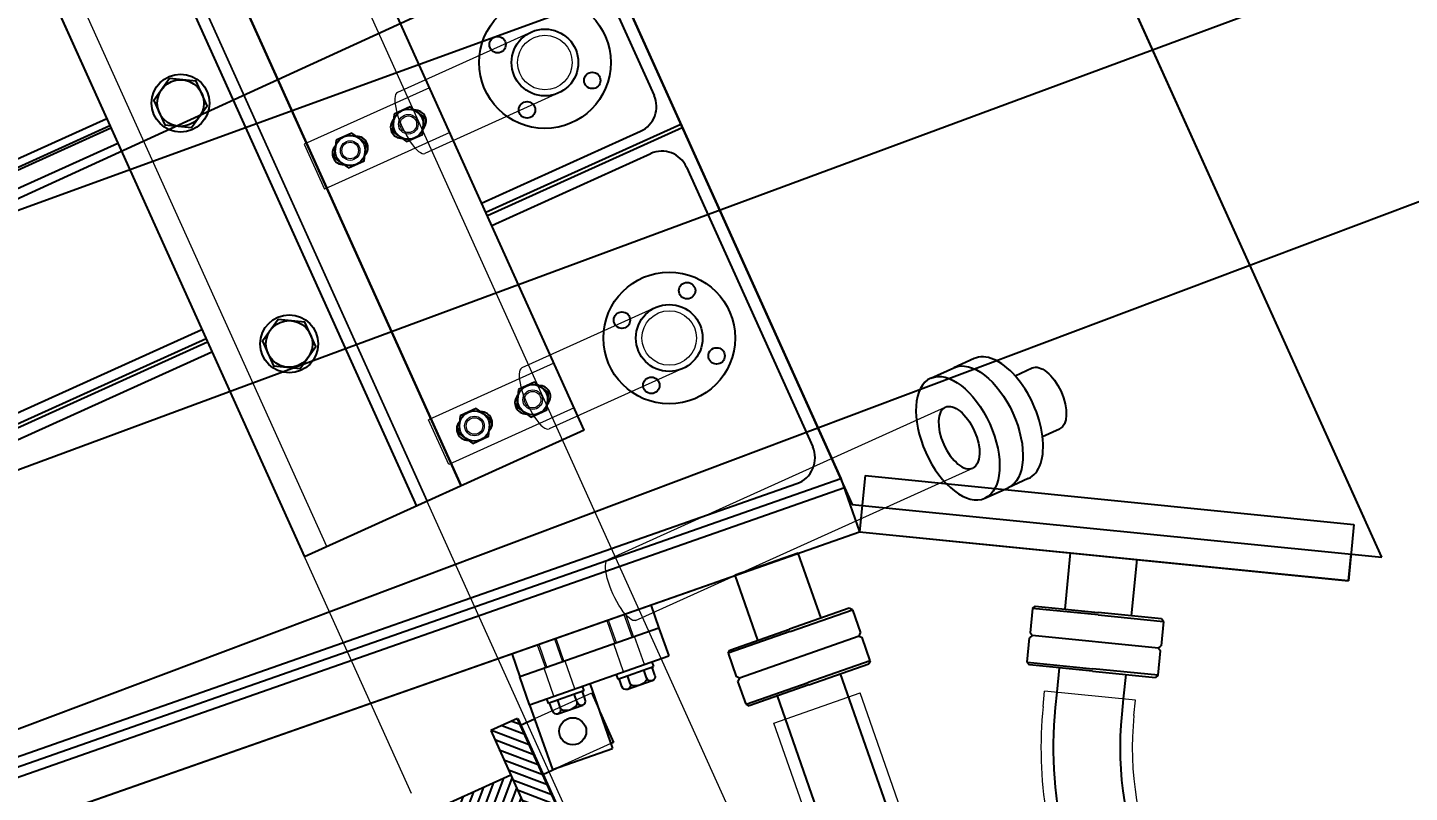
# Model space of a CAD drawing. Header units: millimetres. Extents: x -4562 to 17216, y -5211 to 6025.
# Drawn here: x 6396 to 6959, y 904 to 1215 of the extents above; entities that cross this region are included whole.
import ezdxf
from ezdxf.lldxf.tags import DXFTag

# ---------------------------------------------------------------- set-up
doc = ezdxf.new("R2010")
doc.units = ezdxf.units.MM
for name, color, linetype in [('2', 2, 'HIDDEN'), ('3', 3, 'DASHED'), ('cl', 2, 'CENTER'), ('D', 6, 'HIDDEN'), ('DIM', 2, 'Continuous'), ('LAYER7', 7, 'Continuous'), ('pl', 6, 'PHANTOM'), ('도면층7', 7, 'Continuous')]:
    doc.layers.add(name, color=color, linetype=linetype)
doc.layers.add('Visible Edges(ISO)', color=7, linetype='Continuous', lineweight=35)
doc.styles.add('s', font='romans.shx', dxfattribs={"width": 0.75, "oblique": 10, "bigfont": 'whgtxt.shx'})
doc.styles.get("Standard").update_dxf_attribs({"font": 'txt.shx', "bigfont": 'whgtxt.shx'})
tags = doc.linetypes.add('CENTER', pattern=[50.8, 31.75, -6.35, 6.35, -6.35]).pattern_tags.tags
tags[10:11] = [DXFTag(74, 4), DXFTag(75, 0), DXFTag(340, '0'), DXFTag(46, 1.0), DXFTag(50, 0.0), DXFTag(44, 0.0), DXFTag(45, 0.0)]
tags[8:9] = [DXFTag(74, 4), DXFTag(75, 0), DXFTag(340, '0'), DXFTag(46, 1.0), DXFTag(50, 0.0), DXFTag(44, 0.0), DXFTag(45, 0.0)]
tags[6:7] = [DXFTag(74, 4), DXFTag(75, 0), DXFTag(340, '0'), DXFTag(46, 1.0), DXFTag(50, 0.0), DXFTag(44, 0.0), DXFTag(45, 0.0)]
tags[4:5] = [DXFTag(74, 4), DXFTag(75, 0), DXFTag(340, '0'), DXFTag(46, 1.0), DXFTag(50, 0.0), DXFTag(44, 0.0), DXFTag(45, 0.0)]
tags = doc.linetypes.add('DASHED', pattern=[0.75, 0.5, -0.25]).pattern_tags.tags
tags[6:7] = [DXFTag(74, 4), DXFTag(75, 0), DXFTag(340, '0'), DXFTag(46, 1.0), DXFTag(50, 0.0), DXFTag(44, 0.0), DXFTag(45, 0.0)]
tags[4:5] = [DXFTag(74, 4), DXFTag(75, 0), DXFTag(340, '0'), DXFTag(46, 1.0), DXFTag(50, 0.0), DXFTag(44, 0.0), DXFTag(45, 0.0)]
tags = doc.linetypes.add('HIDDEN', pattern=[3, 2, -1]).pattern_tags.tags
tags[6:7] = [DXFTag(74, 4), DXFTag(75, 0), DXFTag(340, '0'), DXFTag(46, 1.0), DXFTag(50, 0.0), DXFTag(44, 0.0), DXFTag(45, 0.0)]
tags[4:5] = [DXFTag(74, 4), DXFTag(75, 0), DXFTag(340, '0'), DXFTag(46, 1.0), DXFTag(50, 0.0), DXFTag(44, 0.0), DXFTag(45, 0.0)]
tags = doc.linetypes.add('PHANTOM', pattern=[17.5, 10, -1.5, 1.5, -1.5, 1.5, -1.5]).pattern_tags.tags
tags[14:15] = [DXFTag(74, 4), DXFTag(75, 0), DXFTag(340, '0'), DXFTag(46, 1.0), DXFTag(50, 0.0), DXFTag(44, 0.0), DXFTag(45, 0.0)]
tags[12:13] = [DXFTag(74, 4), DXFTag(75, 0), DXFTag(340, '0'), DXFTag(46, 1.0), DXFTag(50, 0.0), DXFTag(44, 0.0), DXFTag(45, 0.0)]
tags[10:11] = [DXFTag(74, 4), DXFTag(75, 0), DXFTag(340, '0'), DXFTag(46, 1.0), DXFTag(50, 0.0), DXFTag(44, 0.0), DXFTag(45, 0.0)]
tags[8:9] = [DXFTag(74, 4), DXFTag(75, 0), DXFTag(340, '0'), DXFTag(46, 1.0), DXFTag(50, 0.0), DXFTag(44, 0.0), DXFTag(45, 0.0)]
tags[6:7] = [DXFTag(74, 4), DXFTag(75, 0), DXFTag(340, '0'), DXFTag(46, 1.0), DXFTag(50, 0.0), DXFTag(44, 0.0), DXFTag(45, 0.0)]
tags[4:5] = [DXFTag(74, 4), DXFTag(75, 0), DXFTag(340, '0'), DXFTag(46, 1.0), DXFTag(50, 0.0), DXFTag(44, 0.0), DXFTag(45, 0.0)]
doc.dimstyles.new('AM_ISO$2', dxfattribs={"dimtxt": 3, "dimasz": 2.5, "dimexe": 1, "dimexo": 1, "dimgap": 1, "dimtad": 1, "dimdsep": 46, "dimtxsty": 's', "dimcen": 0, "dimclrd": 4, "dimclre": 4, "dimclrt": 3, "dimazin": 2, "dimtp": 0.1, "dimtm": 0.1, "dimtfac": 0.71, "dimtmove": 0, "dimatfit": 3, "dimfxl": 1, "dimlwd": 25, "dimlwe": 25, "dimarcsym": 0})
doc.dimstyles.new('ISO-25', dxfattribs={"dimscale": 30, "dimtxt": 2.5, "dimasz": 2.5, "dimexe": 1.25, "dimexo": 0.625, "dimtad": 1, "dimtoh": 1, "dimrnd": 0.005, "dimtxsty": 'Standard', "dimcen": 0, "dimazin": 2, "dimtfac": 1, "dimtmove": 0, "dimatfit": 3, "dimfxl": 1, "dimarcsym": 0})

# ---------------------------------------------------------------- blocks, each defined once
blk = doc.blocks.new('*D145')
at = {"color": 0, "lineweight": -2}
for p, q in [((12836.03, 4142.8), (13614.6, 2418.46)), ((13530.81, 2421.78), (4553.49, -1631.64)), ((3722, 27.66), (4500.56, -1696.68))]:
    blk.add_line(p, q, dxfattribs=at)
at = {"color": 0}
for points in [[(13525.67, 2433.17), (13535.95, 2410.38), (13599.17, 2452.64)], [(4548.34, -1620.25), (4558.63, -1643.03), (4485.13, -1662.5)]]:
    blk.add_solid(points, dxfattribs=at)
at = {"layer": 'Defpoints', "color": 0}
for p in [(12828.31, 4159.89), (3714.28, 44.75), (4485.13, -1662.5)]:
    blk.add_point(p, dxfattribs=at)
at = {"color": 0, "insert": (9019, 446.33), "char_height": 75, "attachment_point": 5, "rotation": 24.3}
blk.add_mtext('10000', dxfattribs=at)
blk = doc.blocks.new('*D146')
at = {"color": 0, "lineweight": -2}
for p, q in [((13099.51, 3496.46), (13750.9, 1735.52)), ((13667.55, 1744.67), (4429.51, -1672.59)), ((3720.78, 27.16), (4372.17, -1733.78))]:
    blk.add_line(p, q, dxfattribs=at)
at = {"color": 0}
for points in [[(13663.21, 1756.39), (13671.89, 1732.95), (13737.89, 1770.69)], [(4425.17, -1660.86), (4433.84, -1684.31), (4359.16, -1698.61)]]:
    blk.add_solid(points, dxfattribs=at)
at = {"layer": 'Defpoints', "color": 0}
for p in [(13093.01, 3514.04), (3714.28, 44.75), (4359.16, -1698.61)]:
    blk.add_point(p, dxfattribs=at)
at = {"color": 0, "insert": (9026.84, 94.66), "char_height": 75, "attachment_point": 5, "rotation": 20.3}
blk.add_mtext('9999,83', dxfattribs=at)
blk = doc.blocks.new('*D147')
at = {"color": 0, "lineweight": -2}
for p, q in [((12510.01, 4802.05), (11851.35, 6025.31)), ((3130.55, 1287.05), (11803.1, 5956.74)), ((3705.39, 61.25), (3046.73, 1284.51))]:
    blk.add_line(p, q, dxfattribs=at)
at = {"color": 0}
for points in [[(11797.17, 5967.74), (11809.02, 5945.73), (11869.13, 5992.29)], [(3124.62, 1298.06), (3136.47, 1276.05), (3064.51, 1251.49)]]:
    blk.add_solid(points, dxfattribs=at)
at = {"layer": 'Defpoints', "color": 0}
for p in [(11869.13, 5992.29), (12518.9, 4785.54), (3714.28, 44.75)]:
    blk.add_point(p, dxfattribs=at)
at = {"color": 0, "insert": (7437.19, 3676.92), "char_height": 75, "attachment_point": 5, "rotation": 28.3}
blk.add_mtext('9999,83', dxfattribs=at)
blk = doc.blocks.new('*D151')
at = {"color": 0, "lineweight": -2}
blk.add_line((2555.79, 925.77), (2389.8, 481.81), dxfattribs=at)
blk.add_arc((2209.66, 0), 551.88, 7.7924, 61.7076, dxfattribs=at)
at = {"color": 0}
for points in [[(2466.07, 474.57), (2476.4, 497.34), (2402.93, 516.93)], [(2768.92, 75.68), (2743.97, 73.98), (2761.54, 0)]]:
    blk.add_solid(points, dxfattribs=at)
at = {"layer": 'Defpoints', "color": 0}
for p in [(2584.07, 1001.43), (2562.35, 943.33), (2717.04, 217.12), (0, 0), (6816.08, 0)]:
    blk.add_point(p, dxfattribs=at)
at = {"color": 0, "insert": (2714.46, 350.2), "char_height": 75, "attachment_point": 5, "rotation": 304.75}
blk.add_mtext('69,5°', dxfattribs=at)
blk = doc.blocks.new('*D153')
at = {"layer": 'D', "color": 4, "lineweight": 25}
blk.add_line((13177.46, 3545.28), (13817.51, 3782.05), dxfattribs=at)
blk.add_arc((3714.28, 44.75), 10737.31, 20.766913, 23.833087, dxfattribs=at)
at = {"layer": 'D', "color": 4}
for points in [[(13522.67, 4377.46), (13549.3, 4389.36), (13500.3, 4463.3)], [(13767.65, 3856.96), (13740.34, 3846.73), (13784.69, 3769.9)]]:
    blk.add_solid(points, dxfattribs=at)
at = {"layer": 'Defpoints', "color": 0}
for p in [(14488.24, 4909.38), (13695.28, 4003.22), (13144.63, 3533.14), (603.05, -1106.13), (-1447.72, -2285.99)]:
    blk.add_point(p, dxfattribs=at)
at = {"layer": 'D', "color": 3, "insert": (13729.5, 4152.29), "char_height": 105, "attachment_point": 5, "rotation": 292.3, "style": 's'}
blk.add_mtext('4°', dxfattribs=at)
blk = doc.blocks.new('*D154')
at = {"layer": 'D', "color": 4, "lineweight": 25}
blk.add_line((12597.98, 4828.13), (13199.26, 5151.88), dxfattribs=at)
blk.add_arc((3714.28, 44.75), 10737.55, 24.766903, 27.833097, dxfattribs=at)
at = {"layer": 'D', "color": 4}
for points in [[(13196.75, 5051.22), (13222.49, 5064.94), (13168.45, 5135.29)], [(13477.45, 4549.06), (13450.92, 4536.95), (13500.52, 4463.4)]]:
    blk.add_solid(points, dxfattribs=at)
at = {"layer": 'Defpoints', "color": 0}
for p in [(14488.24, 4909.38), (12567.16, 4811.53), (13395.05, 4689.92), (-1447.72, -2285.99), (-1128.19, -2562.65)]:
    blk.add_point(p, dxfattribs=at)
at = {"layer": 'D', "color": 3, "insert": (13418.79, 4841.01), "char_height": 105, "attachment_point": 5, "rotation": 296.3, "style": 's'}
blk.add_mtext('4°', dxfattribs=at)
blk = doc.blocks.new('A$C00024EE5')
for p, q in [((964.71, -442.24), (964.71, 442.77)), ((777.15, 340.37), (777.15, -340.37)), ((30, -275), (777.15, -340.37)), ((28, -297.91), (775.14, -363.28)), ((777.15, -340.37), (775.14, -363.28)), ((786.64, -343.36), (775.14, -363.28)), ((786.64, -343.36), (959.85, -443.36)), ((775.14, -363.28), (948.35, -463.28)), ((959.85, -443.36), (948.35, -463.28))]:
    blk.add_line(p, q)

msp = doc.modelspace()

# ---------------------------------------------------------------- hatches: boundary and pattern name
at = {"layer": 'DIM'}
h = msp.add_hatch(dxfattribs=at)
h.set_pattern_fill('ANSI31', color=256, angle=114.3, style=0)
h.set_pattern_definition([(159.3, (-22079.5643, -23035.6694), (-1.12228263, -2.9700348), [])])
h.paths.add_polyline_path([(6595.592, 934.058), (6584.655, 929.12), (6602.761, 889.018), (6613.698, 893.956), (6611.435, 898.969)])
h.paths.add_polyline_path([(6620.283, 879.374), (6609.346, 874.436), (6611.403, 869.879), (6622.34, 874.817)])
h = msp.add_hatch(dxfattribs=at)
h.set_pattern_fill('ANSI31', color=256, angle=24.3, style=0)
h.set_pattern_definition([(69.3, (-22079.5643, -23035.6694), (-2.9700348, 1.12228263), [])])
h.paths.add_polyline_path([(6592.811, 911.055), (6556.355, 894.594), (6562.528, 880.923), (6585.313, 891.211), (6589.913, 881.023), (6603.585, 887.195)])
h.paths.add_polyline_path([(6608.523, 876.259), (6594.852, 870.086), (6599.716, 859.312), (6613.387, 865.485)])

# ---------------------------------------------------------------- linework, layer by layer
at = {"color": 1}
msp.add_line((12853.003, 4105.205), (-1297.148, -2376.98), dxfattribs=at)
for p, q in [((6947.482, 999.648), (6568.717, 1838.519)), ((6442.239, 1662.505), (6731.811, 1021.174)), ((6622.751, 1051.301), (6392.714, 1560.775)), ((6572.624, 1028.668), (6342.587, 1538.142)), ((6342.587, 1538.142), (6572.624, 1028.668)), ((6324.359, 1529.912), (6554.396, 1020.437)), ((6278.789, 1509.336), (6508.825, 999.862)), ((6626.088, 1243.173), (6651.191, 1187.578)), ((6428.374, 1178.041), (5955.356, 964.465)), ((6662.023, 1175.737), (6582.731, 1139.935)), ((5942.008, 955.147), (6429.609, 1175.307)), ((5942.42, 954.235), (6430.02, 1174.395)), ((6580.982, 1143.808), (6645.692, 1173.026)), ((6662.64, 1174.369), (6583.348, 1138.568)), ((6432.901, 1168.015), (5959.883, 954.44)), ((6585.097, 1134.694), (6649.807, 1163.912)), ((6664.359, 1158.413), (6715.75, 1044.595)), ((6070.596, 913.36), (6467.057, 1092.369)), ((6468.806, 1088.496), (6072.345, 909.487)), ((6469.423, 1087.128), (6072.963, 908.12)), ((6074.711, 904.246), (6471.172, 1083.255)), ((6781.489, 1080.512), (6773.263, 1076.798)), ((6763.791, 1072.521), (6773.263, 1076.798)), ((6798.125, 1073.54), (6805.065, 1076.674)), ((6622.751, 1051.301), (6508.825, 999.862)), ((6809.318, 1048.75), (6816.258, 1051.883)), ((6031.964, 792.467), (6709.36, 1029.687)), ((6727.217, 1031.702), (6734.819, 1009.995)), ((6803.546, 1031.661), (6795.32, 1027.946)), ((6021.019, 780.157), (6728.731, 1027.994)), ((6785.848, 1023.67), (6795.32, 1027.946)), ((6731.811, 1021.174), (6947.482, 999.648)), ((6735.894, 1020.767), (6734.819, 1009.995)), ((6026.968, 762.109), (6734.819, 1009.995)), ((6734.819, 1009.995), (6933.83, 990.131)), ((6818.501, 978.541), (6820.786, 1001.428)), ((6709.896, 1001.283), (6684.225, 992.293)), ((6719.151, 974.857), (6709.896, 1001.283)), ((6845.567, 975.84), (6847.851, 998.726)), ((6934.905, 1000.903), (6933.83, 990.131)), ((6693.48, 965.867), (6684.225, 992.293)), ((6649.877, 980.249), (6653.182, 970.811)), ((6653.182, 970.811), (6596.554, 950.98)), ((6653.182, 970.811), (6657.148, 959.485)), ((6593.249, 960.418), (6596.554, 950.98)), ((6600.52, 939.654), (6657.148, 959.485)), ((6650.259, 957.072), (6650.92, 955.185)), ((6600.52, 939.654), (6596.554, 950.98)), ((6635.724, 951.982), (6636.385, 950.095)), ((6636.385, 950.095), (6650.92, 955.185)), ((6750.664, 884.869), (6727.083, 952.206)), ((6816.118, 954.66), (6815.124, 944.71)), ((6843.183, 951.959), (6842.19, 942.008)), ((6622.606, 945.269), (6608.071, 940.179)), ((6621.945, 947.157), (6622.606, 945.269)), ((6625.059, 948.248), (6634.314, 921.821)), ((6600.52, 939.654), (6609.775, 913.228)), ((6607.41, 942.067), (6608.071, 940.179)), ((6724.993, 875.879), (6701.412, 943.216)), ((6815.124, 944.71), (6814.499, 938.445)), ((6842.19, 942.008), (6841.565, 935.744)), ((6595.592, 934.058), (6584.655, 929.12)), ((6596.826, 931.324), (6602.535, 933.901)), ((6629.168, 936.514), (6634.691, 924.282)), ((6584.655, 929.12), (6603.585, 887.195)), ((6634.691, 924.282), (6633.621, 923.799)), ((6609.775, 913.228), (6634.314, 921.821)), ((6605.88, 911.273), (6611.71, 913.905)), ((6556.355, 894.594), (6592.811, 911.055))]:
    msp.add_line(p, q)
for points in [[(6453.885, 1194.442), (6447.495, 1185.55), (6452.002, 1175.57), (6462.897, 1174.482), (6469.287, 1183.375), (6464.781, 1193.355)], [(6545.379, 1180.013), (6544.674, 1172.949), (6550.439, 1168.805), (6556.91, 1171.727), (6557.616, 1178.792), (6551.85, 1182.935)], [(6521.682, 1169.314), (6520.977, 1162.249), (6526.743, 1158.106), (6533.214, 1161.028), (6533.919, 1168.093), (6528.153, 1172.236)], [(6498.123, 1096.466), (6491.733, 1087.574), (6496.239, 1077.594), (6507.135, 1076.506), (6513.525, 1085.399), (6509.019, 1095.379)], [(6595.995, 1067.911), (6595.29, 1060.846), (6601.056, 1056.703), (6607.527, 1059.625), (6608.232, 1066.689), (6602.466, 1070.833)], [(6572.299, 1057.211), (6571.593, 1050.147), (6577.359, 1046.003), (6583.83, 1048.925), (6584.535, 1055.99), (6578.77, 1060.133)]]:
    msp.add_lwpolyline(points, close=True)
for centre, radius in [((6606.74, 1200.973), 26.8), ((6606.74, 1200.973), 13.6), ((6458.391, 1184.462), 11.8), ((6458.391, 1184.462), 9.483), ((6551.145, 1175.87), 6.149), ((6527.448, 1165.171), 6.149), ((6657.357, 1088.87), 26.8), ((6502.629, 1086.486), 11.8), ((6657.357, 1088.87), 13.6), ((6502.629, 1086.486), 9.483), ((6601.761, 1063.768), 6.149), ((6578.064, 1053.068), 6.149), ((6618.078, 928.85), 5.5)]:
    msp.add_circle(centre, radius)
for centre, radius, start, end in [((6641.165, 1183.051), 11, 294.3, 24.3), ((6553.879, 1177.105), 4.5, 316.39639, 92.20361), ((6548.41, 1174.636), 4.5, 136.39639, 272.20361), ((6530.182, 1166.405), 4.5, 316.39639, 92.20361), ((6524.714, 1163.936), 4.5, 136.39639, 272.20361), ((6654.334, 1153.886), 11, 24.3, 114.3), ((6604.495, 1065.002), 4.5, 316.39639, 92.20361), ((6599.027, 1062.533), 4.5, 136.39639, 272.20361), ((6580.799, 1054.303), 4.5, 316.39639, 92.20361), ((6575.33, 1051.834), 4.5, 136.39639, 272.20361), ((6705.724, 1040.069), 11, 289.3, 24.3), ((6977.29, 922.196), 163.6, 174.3, 194.4499), ((6977.29, 922.196), 136.4, 174.3, 204.3)]:
    msp.add_arc(centre, radius, start, end)
for centre, major_axis, ratio, start_param, end_param in [((6792.518, 1056.086), (11.029, -24.426), 0.5330899, 0, 3.1415927), ((6774.82, 1048.095), (11.029, -24.426), 0.5323144, 3.1415927, 6.2831853), ((6775.336, 1048.328), (5.597, -12.395), 0.5008426, 3.1415927, 6.2831853)]:
    msp.add_ellipse(centre, major_axis=major_axis, ratio=ratio, start_param=start_param, end_param=end_param)
at = {"extrusion": (0, 0, -1)}
for centre, major_axis, ratio in [((6774.82, 1048.095), (11.029, -24.426), 0.5323144), ((6784.291, 1052.372), (11.029, -24.426), 0.5323144), ((6810.661, 1064.278), (5.597, -12.395), 0.5008426), ((6775.336, 1048.328), (5.597, -12.395), 0.5008426)]:
    msp.add_ellipse(centre, major_axis=major_axis, ratio=ratio, start_param=3.1415927, end_param=6.2831853, dxfattribs=at)
at = {"layer": '2', "lineweight": 0}
for p, q in [((6558.953, 1022.495), (6328.916, 1531.969)), ((6517.939, 1003.977), (6287.903, 1513.451)), ((6559.789, 1190.746), (6508.751, 1167.701)), ((6559.789, 1190.746), (6568.019, 1172.517)), ((6568.019, 1172.517), (6516.981, 1149.473)), ((6508.751, 1167.701), (6516.981, 1149.473)), ((6610.405, 1078.643), (6559.367, 1055.598)), ((6618.636, 1060.415), (6610.405, 1078.643)), ((6618.636, 1060.415), (6567.597, 1037.37)), ((6567.597, 1037.37), (6559.367, 1055.598)), ((6631.945, 973.969), (6635.25, 964.531)), ((6632.535, 974.175), (6635.84, 964.737)), ((6638.905, 976.406), (6642.21, 966.968)), ((6639.495, 976.613), (6642.8, 967.175)), ((6603.631, 964.053), (6606.936, 954.615)), ((6604.221, 964.26), (6607.526, 954.822)), ((6610.591, 966.491), (6613.896, 957.053)), ((6611.181, 966.698), (6614.486, 957.26)), ((6638.744, 953.04), (6634.778, 964.366)), ((6647.238, 956.015), (6643.272, 967.34)), ((6618.924, 946.099), (6614.958, 957.425)), ((6610.43, 943.125), (6606.464, 954.45)), ((6625.638, 944.333), (6602.535, 933.901)), ((6625.638, 944.333), (6629.168, 936.514)), ((6633.621, 923.799), (6611.71, 913.905))]:
    msp.add_line(p, q, dxfattribs=at)
at = {"layer": '2', "lineweight": 0, "ltscale": 2}
for p, q in [((6019.367, 783.817), (6727.217, 1031.702)), ((6737.103, 1032.881), (6735.894, 1020.767)), ((6737.103, 1032.881), (6936.115, 1013.017)), ((6936.115, 1013.017), (6934.905, 1000.903))]:
    msp.add_line(p, q, dxfattribs=at)
for centre in [(6606.74, 1200.973), (6657.357, 1088.87)]:
    msp.add_circle(centre, 11.1, dxfattribs=at)
at = {"layer": '2', "lineweight": 0}
for centre, radius in [((6551.145, 1175.87), 4), ((6551.145, 1175.87), 3.375), ((6527.448, 1165.171), 4), ((6527.448, 1165.171), 3.375), ((6601.761, 1063.768), 4), ((6601.761, 1063.768), 3.375), ((6578.064, 1053.068), 4), ((6578.064, 1053.068), 3.375)]:
    msp.add_circle(centre, radius, dxfattribs=at)
at = {"layer": '3', "lineweight": 0}
for p, q in [((6227.247, 1903.552), (6770.44, 700.514)), ((6172.107, 1878.655), (6715.3, 675.617)), ((6235.374, 1605.489), (6552.24, 903.709)), ((6601.144, 1213.368), (6546.687, 1188.78)), ((6612.337, 1188.578), (6557.88, 1163.99)), ((6651.76, 1101.265), (6597.304, 1076.677)), ((6662.953, 1076.475), (6608.497, 1051.887)), ((6632.488, 998.752), (6769.739, 1060.724)), ((6643.681, 973.962), (6780.933, 1035.933)), ((6809.524, 938.942), (6810.149, 945.206)), ((6847.165, 941.511), (6810.149, 945.206)), ((6699.998, 932.125), (6735.107, 944.42)), ((6755.383, 886.522), (6735.107, 944.42)), ((6846.54, 935.247), (6847.165, 941.511)), ((6720.274, 874.227), (6699.998, 932.125))]:
    msp.add_line(p, q, dxfattribs=at)
for radius in [168.6, 131.4]:
    msp.add_arc((6977.29, 922.196), radius, 174.3, 204.3, dxfattribs=at)
for centre in [(6552.284, 1176.385), (6602.9, 1064.282)]:
    msp.add_ellipse(centre, major_axis=(-5.597, 12.395), ratio=0.2941176, start_param=0, end_param=3.1415927, dxfattribs=at)
at = {"layer": '3', "lineweight": 0, "extrusion": (0, 0, -1)}
msp.add_ellipse((6638.085, 986.357), major_axis=(5.597, -12.395), ratio=0.2941176, start_param=0, end_param=3.1415927, dxfattribs=at)
at = {"layer": 'cl'}
msp.add_line((603.047, -1106.134), (13144.634, 3533.14), dxfattribs=at)
at = {"layer": 'LAYER7'}
for p, q in [((6730.665, 978.889), (6706.315, 970.362)), ((6731.94, 978.276), (6730.665, 978.889)), ((6805.267, 978.857), (6804.274, 968.907)), ((6805.267, 978.857), (6806.362, 979.753)), ((6831.935, 976.196), (6805.267, 978.857)), ((6806.362, 979.753), (6832.034, 977.191)), ((6706.646, 969.418), (6731.94, 978.276)), ((6731.94, 978.276), (6735.245, 968.838)), ((6831.935, 976.196), (6858.602, 973.534)), ((6857.706, 974.628), (6832.034, 977.191)), ((6858.602, 973.534), (6857.609, 963.583)), ((6858.602, 973.534), (6857.706, 974.628)), ((6706.646, 969.418), (6681.352, 960.56)), ((6681.965, 961.835), (6706.315, 970.362)), ((6734.631, 967.564), (6735.245, 968.838)), ((6805.17, 967.812), (6804.075, 966.917)), ((6805.17, 967.812), (6804.274, 968.907)), ((6856.515, 962.688), (6805.17, 967.812)), ((6734.631, 967.564), (6685.931, 950.509)), ((6734.631, 967.564), (6735.906, 966.95)), ((6739.211, 957.512), (6735.906, 966.95)), ((6803.082, 956.966), (6804.075, 966.917)), ((6856.515, 962.688), (6857.609, 963.583)), ((6856.515, 962.688), (6857.41, 961.593)), ((6681.352, 960.56), (6681.965, 961.835)), ((6681.352, 960.56), (6684.657, 951.122)), ((6739.211, 957.512), (6713.917, 948.654)), ((6739.211, 957.512), (6738.598, 956.238)), ((6803.082, 956.966), (6803.978, 955.872)), ((6803.082, 956.966), (6829.75, 954.304)), ((6856.417, 951.643), (6857.41, 961.593)), ((6685.931, 950.509), (6684.657, 951.122)), ((6714.248, 947.711), (6738.598, 956.238)), ((6829.65, 953.309), (6803.978, 955.872)), ((6829.65, 953.309), (6855.323, 950.747)), ((6856.417, 951.643), (6829.75, 954.304)), ((6856.417, 951.643), (6855.323, 950.747)), ((6685.931, 950.509), (6685.318, 949.235)), ((6688.623, 939.797), (6685.318, 949.235)), ((6688.623, 939.797), (6713.917, 948.654)), ((6714.248, 947.711), (6689.897, 939.183)), ((6688.623, 939.797), (6689.897, 939.183))]:
    msp.add_line(p, q, dxfattribs=at)
for centre in [(6587.47, 1208.254), (6626.01, 1193.691), (6599.459, 1181.703), (6664.638, 1108.14), (6638.086, 1096.152), (6676.627, 1081.589), (6650.075, 1069.6)]:
    msp.add_circle(centre, 3.35, dxfattribs=at)
at = {"layer": 'pl'}
for p, q in [((13072.116, 3570.407), (933.191, -844.797)), ((13113.816, 3457.885), (-1705.306, -2115.952))]:
    msp.add_line(p, q, dxfattribs=at)
at = {"layer": 'Visible Edges(ISO)'}
msp.add_line((6595.592, 934.058), (6620.283, 879.374), dxfattribs=at)
at = {"layer": '도면층7'}
for p, q in [((6641.442, 948.21), (6640.302, 951.466)), ((6648.143, 950.557), (6647.003, 953.813)), ((6651.494, 951.73), (6650.353, 954.986)), ((6638.092, 947.037), (6636.951, 950.293)), ((6650.43, 949.398), (6640.378, 945.878)), ((6609.778, 937.122), (6608.637, 940.378)), ((6613.128, 938.295), (6611.988, 941.551)), ((6612.064, 935.962), (6622.116, 939.482)), ((6619.829, 940.642), (6618.689, 943.898)), ((6623.18, 941.815), (6622.039, 945.071))]:
    msp.add_line(p, q, dxfattribs=at)
at = {"layer": '도면층7', "extrusion": (0, 0, -1)}
for centre, major_axis, ratio, start_param, end_param in [((6649.818, 951.144), (0.611, -1.746), 0.9594595, 4.712389, 7.8539816), ((6639.767, 947.624), (0.611, -1.746), 0.9594595, 4.712389, 7.8539816), ((6644.793, 949.384), (3.35, 1.173), 0.5211268, 0, 3.1415927)]:
    msp.add_ellipse(centre, major_axis=major_axis, ratio=ratio, start_param=start_param, end_param=end_param, dxfattribs=at)
at = {"layer": '도면층7'}
for centre, major_axis, ratio, start_param, end_param in [((6616.479, 939.468), (-3.35, -1.173), 0.5211268, 0, 3.1415927), ((6621.504, 941.228), (0.611, -1.746), 0.9594595, 4.712389, 7.8539816), ((6611.453, 937.708), (0.611, -1.746), 0.9594595, 4.712389, 7.8539816)]:
    msp.add_ellipse(centre, major_axis=major_axis, ratio=ratio, start_param=start_param, end_param=end_param, dxfattribs=at)

# ---------------------------------------------------------------- block references
at = {"layer": 'D', "rotation": 24.29999999996418}
msp.add_blockref('A$C00024EE5', (5878.864, 1022.093), dxfattribs=at)

# ---------------------------------------------------------------- dimensions: what is measured, and where the dimension line sits
for p1, p2, distance, picture, middle in [((3714.2796, 44.7457), (12518.8993, 4785.5449), 1370.5622, '*D147', (7437.1915, 3676.9241)), ((12828.312, 4159.889), (3714.28, 44.746), 1873.211, '*D145', (9019.001, 446.333)), ((13093.0051, 3514.0416), (3714.2796, 44.7457), 1858.8037, '*D146', (9026.8441, 94.6603))]:
    dim = msp.add_aligned_dim(p1=p1, p2=p2, distance=distance, dimstyle='ISO-25')
    dim.commit()
    dim.dimension.update_dxf_attribs({"geometry": picture, "text_midpoint": middle})
dim = msp.add_angular_dim_2l(base=(2717.04, 217.115), line1=((0, 0), (6816.078, 0)), line2=((2584.075, 1001.426), (2562.353, 943.328)), dimstyle='ISO-25')
dim.commit()
dim.dimension.update_dxf_attribs({"geometry": '*D151', "text_midpoint": (2714.464, 350.197)})
at = {"layer": 'D'}
for base, line1, line2, picture, middle in [((13395.05, 4689.92), ((-1128.187, -2562.654), (12567.164, 4811.533)), ((14488.242, 4909.376), (-1447.72, -2285.987)), '*D154', (13418.789, 4841.013)), ((13695.28, 4003.222), ((14488.242, 4909.376), (-1447.72, -2285.987)), ((603.047, -1106.134), (13144.634, 3533.14)), '*D153', (13729.503, 4152.288))]:
    dim = msp.add_angular_dim_2l(base=base, line1=line1, line2=line2, dimstyle='AM_ISO$2', override={"dimscale": 35, "dimarcsym": 1}, dxfattribs=at)
    dim.commit()
    dim.dimension.update_dxf_attribs({"geometry": picture, "text_midpoint": middle})

doc.saveas('drawing.dxf')
